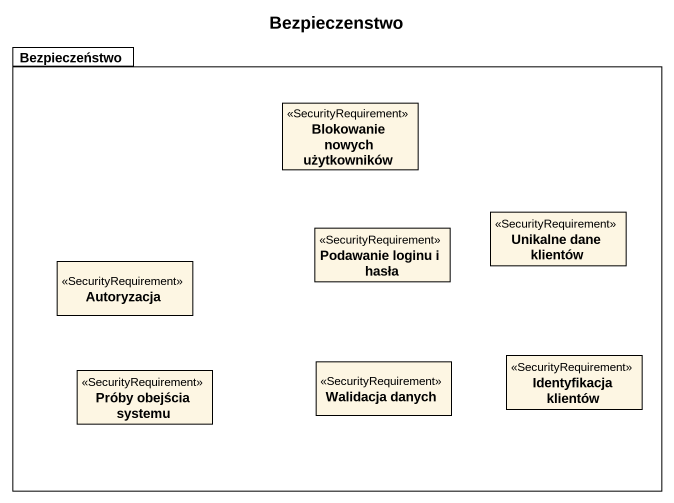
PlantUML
@startuml
title Bezpieczenstwo
hide circle
hide empty members
package Bezpieczeństwo {
  class "Blokowanie nowych użytkowników" as Blokowanie_nowych <<SecurityRequirement>>
  class "Podawanie loginu i hasła" as Podawanie_loginu_i_hasła <<SecurityRequirement>>
  class "Unikalne dane klientów" as Unikalne_dane_klientów <<SecurityRequirement>>
  class Autoryzacja <<SecurityRequirement>>
  class "Identyfikacja klientów" as Identyfikacja_klientów <<SecurityRequirement>>
  class "Próby obejścia systemu" as Próby_obejścia_systemu <<SecurityRequirement>>
  class "Walidacja danych" as Walidacja_danych <<SecurityRequirement>>
}
@enduml
